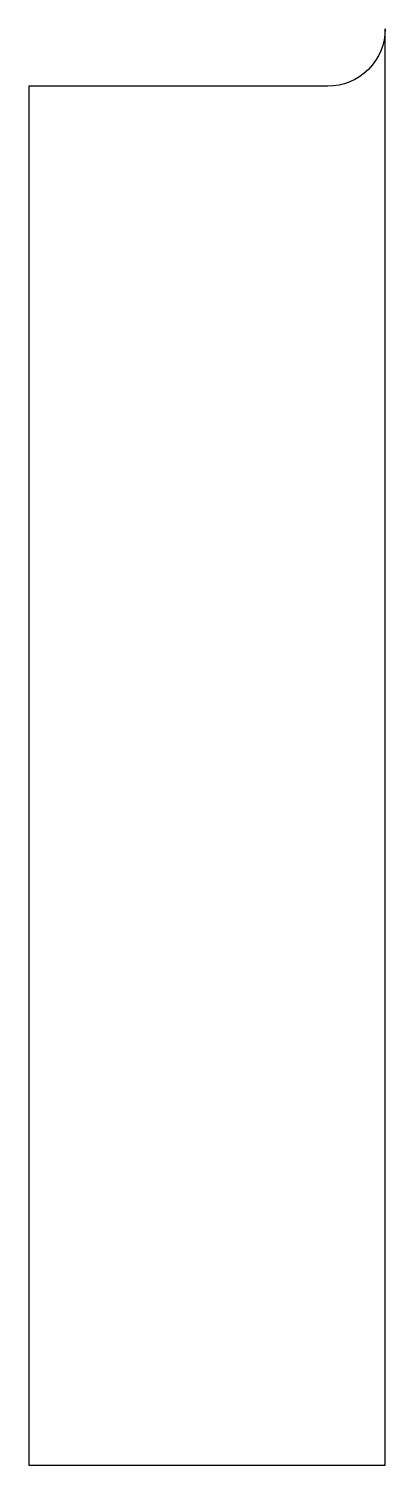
# Model space of a CAD drawing. Header units: millimetres. Extents: x 0 to 31, y 0 to 125.
import ezdxf

# ---------------------------------------------------------------- set-up
doc = ezdxf.new("R2010")
doc.units = ezdxf.units.MM
doc.layers.add('CUT_OUTER', color=7, linetype='Continuous')

msp = doc.modelspace()

# ---------------------------------------------------------------- linework, layer by layer
at = {"layer": 'CUT_OUTER'}
msp.add_lwpolyline([(0, 0), (31.01184, 0), (31.01184, 125.007849, -0.414214), (26.011839, 120.00785), (0, 120.00785)], format="xyb", close=True, dxfattribs=at)

doc.saveas('drawing.dxf')
